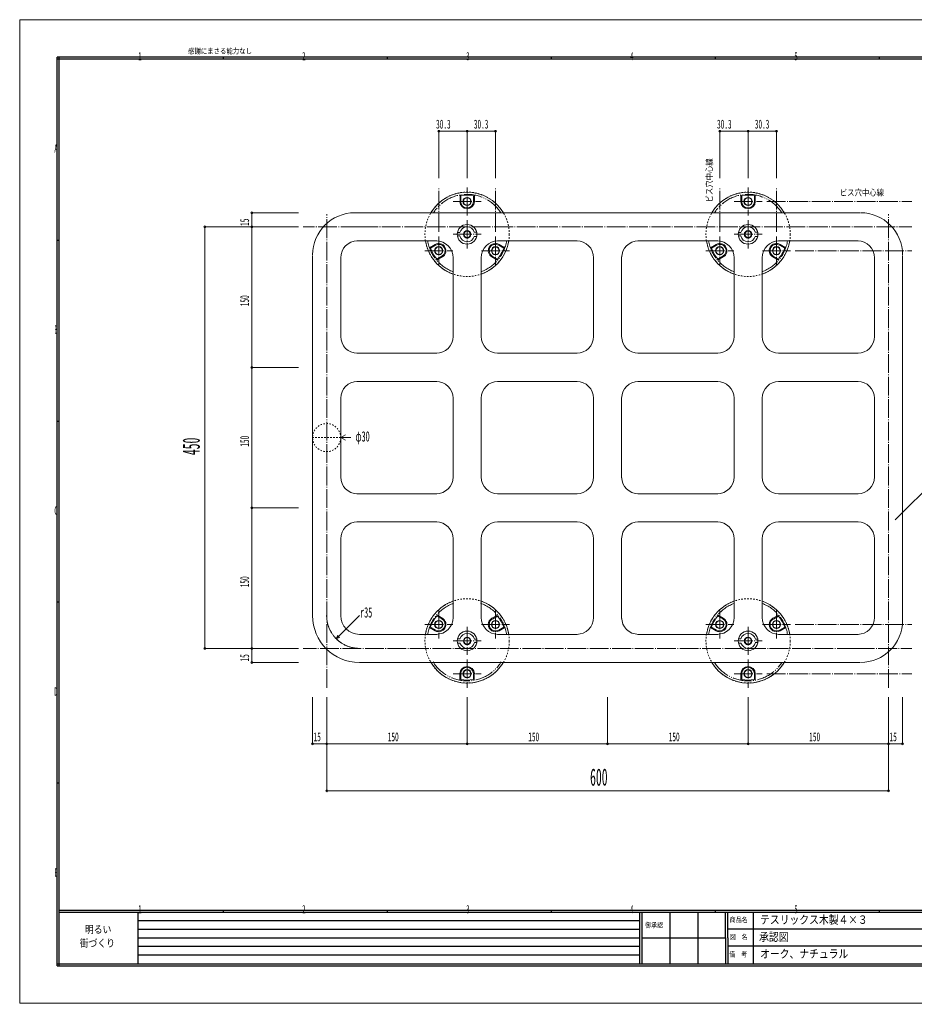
# Model space of a CAD drawing. Units: millimetres, scale not verified. Extents: x -742 to 742, y -525 to 525.
# Drawn here: x -742 to 213, y -525 to 525 of the extents above; entities that cross this region are included whole.
import ezdxf
from ezdxf.enums import TextEntityAlignment as Align

# ---------------------------------------------------------------- set-up
doc = ezdxf.new("R2010")
doc.units = ezdxf.units.MM
doc.header["$LTSCALE"] = 2
for name, pattern in [('USER2', [1.6, 0.8, -0.8]), ('USER3', [12, 10, -0.8, 0.4, -0.8]), ('USER4', [13.2, 10, -0.8, 0.4, -0.8, 0.4, -0.8])]:
    doc.linetypes.add(name, pattern=pattern)
for name, color, linetype, lineweight in [('0-1_1', 4, 'Continuous', 18), ('0-2_4', 1, 'Continuous', 18), ('0-3_5', 3, 'Continuous', 18), ('0-4_50', 2, 'Continuous', 18), ('0-5_100', 3, 'USER3', 18)]:
    doc.layers.add(name, color=color, linetype=linetype, lineweight=lineweight)
doc.layers.add('0-6_150', color=7, linetype='Continuous')
doc.styles.add('ＭＳ ゴシック', font='')
doc.styles.get('ＭＳ ゴシック').set_extended_font_data('MS Gothic')

msp = doc.modelspace()

# ---------------------------------------------------------------- linework, layer by layer
at = {"layer": '0-1_1'}
for p, q in [((-384.127, 318.875), (154.673, 318.875)), ((-382.327, 288.875), (-297.127, 288.875)), ((-232.327, 288.875), (-147.127, 288.875)), ((-82.327, 288.875), (2.873, 288.875)), ((67.673, 288.875), (152.873, 288.875)), ((-429.727, 273.275), (-429.727, -111.125)), ((200.273, 273.275), (200.273, -115.525)), ((-399.727, 271.475), (-399.727, 186.275)), ((-279.727, 186.275), (-279.727, 271.475)), ((-249.727, 186.275), (-249.727, 271.475)), ((-129.727, 186.275), (-129.727, 271.475)), ((-99.727, 186.275), (-99.727, 271.875)), ((20.273, 186.275), (20.273, 271.475)), ((50.273, 186.275), (50.273, 271.475)), ((170.273, 186.275), (170.273, 271.475)), ((-382.327, 168.875), (-297.127, 168.875)), ((-232.327, 168.875), (-147.127, 168.875)), ((-82.327, 168.875), (2.873, 168.875)), ((67.673, 168.875), (152.873, 168.875)), ((67.673, 168.875), (152.873, 168.875)), ((-382.327, 138.875), (-297.127, 138.875)), ((-232.327, 138.875), (-147.127, 138.875)), ((-82.327, 138.875), (2.873, 138.875)), ((67.673, 138.875), (152.873, 138.875)), ((-399.727, 36.275), (-399.727, 121.475)), ((-279.727, 121.475), (-279.727, 36.275)), ((-249.727, 121.475), (-249.727, 36.275)), ((-129.727, 121.475), (-129.727, 36.275)), ((-99.727, 121.475), (-99.727, 35.975)), ((20.273, 121.475), (20.273, 36.275)), ((50.273, 121.475), (50.273, 36.275)), ((170.273, 121.475), (170.273, 36.275)), ((-382.327, 18.875), (-297.127, 18.875)), ((-232.327, 18.875), (-147.127, 18.875)), ((-82.327, 18.875), (2.873, 18.875)), ((67.673, 18.875), (152.873, 18.875)), ((-382.327, -11.125), (-297.127, -11.125)), ((-232.327, -11.125), (-147.127, -11.125)), ((-82.327, -11.125), (2.873, -11.125)), ((67.673, -11.125), (152.873, -11.125)), ((-399.727, -28.525), (-399.727, -111.125)), ((-279.727, -28.525), (-279.727, -113.725)), ((-249.727, -28.525), (-249.727, -113.725)), ((-129.727, -28.525), (-129.727, -113.725)), ((-99.727, -28.525), (-99.727, -114.125)), ((20.273, -28.525), (20.273, -113.725)), ((50.273, -28.525), (50.273, -113.725)), ((170.273, -28.525), (170.273, -113.725)), ((-297.127, -131.125), (-379.727, -131.125)), ((-232.327, -131.125), (-147.127, -131.125)), ((-82.327, -131.125), (2.873, -131.125)), ((67.673, -131.125), (152.873, -131.125)), ((154.673, -161.125), (-379.727, -161.125))]:
    msp.add_line(p, q, dxfattribs=at)
for centre, radius, start, end in [((-384.727, 273.875), 45, 90, 180), ((155.273, 273.875), 45, 0, 90), ((-381.727, 270.875), 18, 90, 180), ((-297.727, 270.875), 18, 0, 90), ((-231.727, 270.875), 18, 90, 180), ((-147.727, 270.875), 18, 0, 90), ((-81.727, 270.875), 18, 90, 180), ((2.273, 270.875), 18, 0, 90), ((68.273, 270.875), 18, 90, 180), ((152.273, 270.875), 18, 0, 90), ((-381.727, 186.875), 18, 180, 270), ((-297.727, 186.875), 18, 270, 0), ((-231.727, 186.875), 18, 180, 270), ((-147.727, 186.875), 18, 270, 0), ((-81.727, 186.875), 18, 180, 270), ((2.273, 186.875), 18, 270, 0), ((68.273, 186.875), 18, 180, 270), ((152.273, 186.875), 18, 270, 0), ((-381.727, 120.875), 18, 90, 180), ((-297.727, 120.875), 18, 0, 90), ((-231.727, 120.875), 18, 90, 180), ((-147.727, 120.875), 18, 0, 90), ((-81.727, 120.875), 18, 90, 180), ((2.273, 120.875), 18, 0, 90), ((68.273, 120.875), 18, 90, 180), ((152.273, 120.875), 18, 0, 90), ((-381.727, 36.875), 18, 180, 270), ((-297.727, 36.875), 18, 270, 0), ((-231.727, 36.875), 18, 180, 270), ((-147.727, 36.875), 18, 270, 0), ((-81.727, 36.875), 18, 180, 270), ((2.273, 36.875), 18, 270, 0), ((68.273, 36.875), 18, 180, 270), ((152.273, 36.875), 18, 270, 0), ((-381.727, -29.125), 18, 90, 180), ((-297.727, -29.125), 18, 0, 90), ((-231.727, -29.125), 18, 90, 180), ((-147.727, -29.125), 18, 0, 90), ((-81.727, -29.125), 18, 90, 180), ((2.273, -29.125), 18, 0, 90), ((68.273, -29.125), 18, 90, 180), ((152.273, -29.125), 18, 0, 90), ((-379.727, -111.125), 50, 180, 270), ((-379.727, -111.125), 20, 180, 270), ((-297.727, -113.125), 18, 270, 0), ((-231.727, -113.125), 18, 180, 270), ((-147.727, -113.125), 18, 270, 0), ((-81.727, -113.125), 18, 180, 270), ((2.273, -113.125), 18, 270, 0), ((68.273, -113.125), 18, 180, 270), ((152.273, -113.125), 18, 270, 0), ((155.273, -116.125), 45, 270, 0)]:
    msp.add_arc(centre, radius, start, end, dxfattribs=at)
at = {"layer": '0-2_4'}
for p, q in [((-275.127, 294.175), (-272.527, 294.175)), ((-275.027, 297.675), (-272.427, 297.675)), ((-254.527, 298.175), (-257.127, 298.175)), ((24.873, 294.175), (27.473, 294.175)), ((24.973, 297.675), (27.573, 297.675)), ((45.473, 298.175), (42.873, 298.175)), ((-254.427, 293.675), (-257.127, 293.675)), ((45.573, 293.675), (42.873, 293.675)), ((-275.027, -135.925), (-272.327, -135.925)), ((-254.327, -136.425), (-256.927, -136.425)), ((27.581, -135.926), (25.006, -135.926)), ((45.673, -136.425), (43.073, -136.425)), ((-274.927, -140.425), (-272.327, -140.425)), ((-254.427, -139.925), (-257.027, -139.925)), ((27.607, -140.414), (25.026, -140.414)), ((45.573, -139.925), (42.973, -139.925))]:
    msp.add_line(p, q, dxfattribs=at)
for centre in [(-264.727, 295.875), (35.273, 295.875), (-264.727, -138.125), (35.273, -138.125)]:
    msp.add_circle(centre, 10.5, dxfattribs=at)
at = {"layer": '0-2_4', "color": 3}
for centre, radius in [((-264.727, 295.875), 4), ((-264.727, 295.875), 3.5), ((35.273, 295.875), 4), ((35.273, 295.875), 3.5), ((-264.727, -138.125), 4), ((-264.727, -138.125), 3.5), ((35.273, -138.125), 4), ((35.273, -138.125), 3.5)]:
    msp.add_circle(centre, radius, dxfattribs=at)
at = {"layer": '0-2_4'}
for centre, start, end in [((-264.727, 295.875), 192.3, 344.05), ((-264.727, 295.875), 16.63, 167.01), ((35.273, 295.875), 192.3, 344.05), ((35.273, 295.875), 16.63, 167.01), ((-264.727, -138.125), 12.3, 164.05), ((35.273, -138.125), 12.3, 164.05), ((-264.727, -138.125), 196.63, 347.01), ((35.273, -138.125), 196.63, 347.01)]:
    msp.add_arc(centre, 8, start, end, dxfattribs=at)
at = {"layer": '0-3_5'}
for p, q in [((-272.327, 337.875), (-272.327, 330.875)), ((-271.427, 330.875), (-271.427, 337.175)), ((-257.927, 330.875), (-257.927, 337.075)), ((-257.027, 337.875), (-257.027, 330.875)), ((27.673, 337.875), (27.673, 330.875)), ((28.573, 330.875), (28.573, 337.175)), ((42.073, 330.875), (42.073, 337.075)), ((42.973, 337.875), (42.973, 330.875)), ((-304.927, 281.575), (-298.927, 285.075)), ((-298.427, 284.275), (-303.827, 281.175)), ((-231.027, 284.175), (-225.627, 281.075)), ((-224.527, 281.475), (-230.627, 284.975)), ((-4.927, 281.575), (1.073, 285.075)), ((1.573, 284.275), (-3.827, 281.175)), ((68.973, 284.175), (74.373, 281.075)), ((75.473, 281.475), (69.373, 284.975)), ((-297.327, 268.275), (-291.227, 271.775)), ((-291.727, 272.575), (-297.127, 269.375)), ((-232.227, 268.175), (-238.227, 271.675)), ((-237.827, 272.475), (-232.427, 269.375)), ((2.673, 268.275), (8.773, 271.775)), ((8.273, 272.575), (2.873, 269.375)), ((67.773, 268.175), (61.773, 271.675)), ((62.173, 272.475), (67.573, 269.375)), ((-297.227, -110.425), (-291.227, -113.925)), ((-291.627, -114.725), (-297.027, -111.625)), ((-232.127, -110.525), (-238.227, -114.025)), ((-237.727, -114.825), (-232.327, -111.625)), ((2.773, -110.425), (8.773, -113.925)), ((8.373, -114.725), (2.973, -111.625)), ((67.873, -110.525), (61.773, -114.025)), ((62.273, -114.825), (67.673, -111.625)), ((-304.927, -123.725), (-298.827, -127.225)), ((-298.427, -126.425), (-303.827, -123.325)), ((-231.027, -126.525), (-225.627, -123.425)), ((-224.527, -123.825), (-230.527, -127.325)), ((-4.927, -123.725), (1.173, -127.225)), ((1.573, -126.425), (-3.827, -123.325)), ((68.973, -126.525), (74.373, -123.425)), ((75.473, -123.825), (69.473, -127.325)), ((-272.427, -180.125), (-272.427, -173.125)), ((-271.527, -173.125), (-271.527, -179.325)), ((-258.027, -173.125), (-258.027, -179.425)), ((-257.127, -180.125), (-257.127, -173.125)), ((27.573, -180.125), (27.573, -173.125)), ((28.473, -173.125), (28.473, -179.325)), ((41.973, -173.125), (41.973, -179.425)), ((42.873, -180.125), (42.873, -173.125))]:
    msp.add_line(p, q, dxfattribs=at)
at = {"layer": '0-3_5', "color": 2, "linetype": 'USER2'}
for centre in [(-264.727, 295.875), (35.273, 295.875), (-264.727, -138.125), (35.273, -138.125)]:
    msp.add_circle(centre, 45, dxfattribs=at)
at = {"layer": '0-3_5'}
for centre, radius in [((-264.727, 330.875), 4.4), ((-264.727, 330.875), 4), ((35.273, 330.875), 4.4), ((35.273, 330.875), 4), ((-295.027, 278.375), 4.4), ((-295.027, 278.375), 4), ((-234.427, 278.375), 4.4), ((-234.427, 278.375), 4), ((4.973, 278.375), 4.4), ((4.973, 278.375), 4), ((65.573, 278.375), 4.4), ((65.573, 278.375), 4), ((-295.027, -120.625), 4.4), ((-295.027, -120.625), 4), ((-234.427, -120.625), 4.4), ((-234.427, -120.625), 4), ((4.973, -120.625), 4.4), ((4.973, -120.625), 4), ((65.573, -120.625), 4.4), ((65.573, -120.625), 4), ((-264.727, -173.125), 4.4), ((-264.727, -173.125), 4), ((35.273, -173.125), 4.4), ((35.273, -173.125), 4)]:
    msp.add_circle(centre, radius, dxfattribs=at)
at = {"layer": '0-3_5', "color": 6}
for centre, start, end in [((-264.727, 295.875), 30.73787, 149.26213), ((35.273, 295.875), 30.73787, 149.26213), ((-264.727, 295.875), 188.94902, 250.52878), ((-264.727, 295.875), 289.47122, 351.05098), ((35.273, 295.875), 188.94902, 250.52878), ((35.273, 295.875), 289.47122, 351.05098), ((-264.727, -138.125), 108.68, 171.82), ((-264.727, -138.125), 8.18, 71.32), ((35.273, -138.125), 109.47122, 171.05098), ((35.273, -138.125), 8.94902, 70.52878), ((-264.727, -138.125), 209.87, 330.13), ((35.273, -138.125), 210.73787, 329.26213)]:
    msp.add_arc(centre, 45, start, end, dxfattribs=at)
at = {"layer": '0-3_5', "color": 2, "linetype": 'USER4'}
for centre, start, end in [((-264.727, 295.875), 32.59122, 147.40878), ((35.273, 295.875), 32.59122, 147.40878), ((-264.727, 295.875), 189.43534, 249.43388), ((-264.727, 295.875), 290.56612, 350.56466), ((35.273, 295.875), 189.43534, 249.43388), ((35.273, 295.875), 290.56612, 350.56466), ((-264.727, -138.125), 109.71, 171.38), ((-264.727, -138.125), 8.62, 70.29), ((35.273, -138.125), 110.56612, 170.56466), ((35.273, -138.125), 9.43534, 69.43388), ((-264.727, -138.125), 211.61, 328.39), ((35.273, -138.125), 212.59122, 327.40878)]:
    msp.add_arc(centre, 42.7, start, end, dxfattribs=at)
at = {"layer": '0-3_5'}
for centre, radius, start, end in [((-264.727, 295.875), 41.8, 80.63, 99.02), ((35.273, 295.875), 41.8, 80.63, 99.02), ((-264.727, 330.875), 7.7, 180, 0), ((-264.727, 330.875), 6.8, 180, 0), ((35.273, 330.875), 7.7, 180, 0), ((35.273, 330.875), 6.8, 180, 0), ((-295.027, 278.375), 7.7, 300, 120), ((-295.027, 278.375), 6.8, 300, 120), ((-234.427, 278.375), 7.7, 60, 240), ((-234.427, 278.375), 6.8, 60, 240), ((4.973, 278.375), 7.7, 300, 120), ((4.973, 278.375), 6.8, 300, 120), ((65.573, 278.375), 7.7, 60, 240), ((65.573, 278.375), 6.8, 60, 240), ((-264.727, 295.875), 41.8, 200.63, 219.02), ((-264.727, 295.875), 41.8, 320.63, 339.02), ((35.273, 295.875), 41.8, 200.63, 219.02), ((35.273, 295.875), 41.8, 320.63, 339.02), ((-264.727, -138.125), 41.8, 140.63, 159.02), ((-295.027, -120.625), 7.7, 240, 60), ((-295.027, -120.625), 6.8, 240, 60), ((-234.427, -120.625), 7.7, 120, 300), ((-234.427, -120.625), 6.8, 120, 300), ((-264.727, -138.125), 41.8, 20.63, 39.02), ((35.273, -138.125), 41.8, 140.63, 159.02), ((4.973, -120.625), 7.7, 240, 60), ((4.973, -120.625), 6.8, 240, 60), ((65.573, -120.625), 7.7, 120, 300), ((65.573, -120.625), 6.8, 120, 300), ((35.273, -138.125), 41.8, 20.63, 39.02), ((-264.727, -173.125), 7.7, 0, 180), ((-264.727, -173.125), 6.8, 0, 180), ((35.273, -173.125), 7.7, 0, 180), ((35.273, -173.125), 6.8, 0, 180), ((-264.727, -138.125), 41.8, 260.63, 279.02), ((35.273, -138.125), 41.8, 260.63, 279.02)]:
    msp.add_arc(centre, radius, start, end, dxfattribs=at)
at = {"layer": '0-4_50'}
for p, q in [((-295.027, 405.875), (-295.027, 355.875)), ((-264.727, 405.875), (-264.727, 355.875)), ((-234.427, 405.875), (-234.427, 355.875)), ((4.973, 405.875), (4.973, 355.875)), ((35.273, 405.875), (35.273, 355.875)), ((65.573, 405.875), (65.573, 355.875)), ((-494.727, 318.875), (-444.727, 318.875)), ((-494.727, 303.875), (-494.727, 318.875)), ((-544.727, 303.875), (-444.727, 303.875)), ((-544.727, 303.875), (-544.727, -146.125)), ((-494.727, 153.875), (-494.727, 303.875)), ((-494.727, 153.875), (-444.727, 153.875)), ((-494.727, 3.875), (-494.727, 153.875)), ((-494.727, 3.875), (-444.727, 3.875)), ((-494.727, -146.125), (-494.727, 3.875)), ((-544.727, -146.125), (-444.727, -146.125)), ((-494.727, -161.125), (-494.727, -146.125)), ((-494.727, -161.125), (-444.727, -161.125)), ((-429.727, -248.125), (-429.727, -198.125)), ((-414.703, -298.125), (-414.703, -198.125)), ((-264.727, -248.125), (-264.727, -198.125)), ((-114.704, -248.125), (-114.704, -198.125)), ((35.273, -248.125), (35.273, -198.125)), ((185.273, -298.125), (185.273, -198.125)), ((200.273, -248.125), (200.273, -198.125)), ((-429.727, -248.125), (-414.703, -248.125)), ((-414.703, -248.125), (-264.727, -248.125)), ((35.273, -248.125), (185.273, -248.125)), ((185.273, -248.125), (200.273, -248.125)), ((-414.703, -298.125), (185.273, -298.125))]:
    msp.add_line(p, q, dxfattribs=at)
at = {"layer": '0-4_50', "color": 5, "linetype": 'USER2'}
msp.add_line((-399.727, 78.875), (-429.727, 78.875), dxfattribs=at)
at = {"layer": '0-4_50', "color": 3}
for q in [(-394.727, 81.762), (-388.961, 78.875), (-394.727, 75.989)]:
    msp.add_line((-399.727, 78.875), q, dxfattribs=at)
at = {"layer": '0-4_50', "color": 5}
for p, q in [((-404.476, -135.873), (-379.727, -111.125)), ((-402.819, -131.873), (-404.476, -135.873)), ((-400.476, -134.216), (-404.476, -135.873))]:
    msp.add_line(p, q, dxfattribs=at)
at = {"layer": '0-4_50'}
for points in [[(-295.027, 405.875), (-264.727, 405.875), (-234.427, 405.875)], [(4.973, 405.875), (35.273, 405.875), (65.573, 405.875)], [(-264.727, -248.125), (-114.704, -248.125), (35.273, -248.125)]]:
    msp.add_lwpolyline(points, dxfattribs=at)
for centre in [(-295.027, 405.875), (-264.727, 405.875), (-234.427, 405.875), (4.973, 405.875), (35.273, 405.875), (65.573, 405.875), (-494.727, 318.875), (-544.727, 303.875), (-494.727, 303.875), (-494.727, 153.875), (-494.727, 3.875), (-544.727, -146.125), (-494.727, -146.125), (-494.727, -161.125), (-429.727, -248.125), (-414.703, -248.125), (-264.727, -248.125), (-114.704, -248.125), (35.273, -248.125), (185.273, -248.125), (200.273, -248.125), (-414.703, -298.125), (185.273, -298.125)]:
    msp.add_circle(centre, 1, dxfattribs=at)
at = {"layer": '0-4_50', "color": 5, "linetype": 'USER2'}
msp.add_circle((-414.727, 78.875), 15, dxfattribs=at)
at = {"layer": '0-5_100', "linetype": 'Continuous'}
for p, q in [((-742.5, 525), (742.5, 525)), ((-742.5, -525), (-742.5, 525)), ((267.742, 66.211), (192.468, -9.063))]:
    msp.add_line(p, q, dxfattribs=at)
at = {"layer": '0-5_100'}
for p, q in [((-295.027, 298.375), (-295.027, 345.875)), ((-264.727, 315.875), (-264.727, 345.875)), ((-234.427, 298.375), (-234.427, 345.875)), ((4.973, 298.375), (4.973, 345.875)), ((35.273, 345.875), (35.273, 315.875)), ((65.573, 298.375), (65.573, 345.875)), ((-279.727, 330.875), (-249.727, 330.875)), ((20.273, 330.875), (50.273, 330.875)), ((55.273, 330.875), (210.273, 330.875)), ((-414.703, -188.125), (-414.703, 317.417)), ((185.273, -188.125), (185.273, 317.417)), ((-264.727, 310.875), (-264.727, 280.875)), ((35.273, 310.875), (35.273, 280.875)), ((-379.727, 303.875), (-439.727, 303.875)), ((-379.727, 303.875), (210.273, 303.875)), ((-279.727, 295.875), (-249.727, 295.875)), ((20.273, 295.875), (50.273, 295.875)), ((-295.027, 293.375), (-295.027, 263.375)), ((-234.427, 293.375), (-234.427, 263.375)), ((4.973, 293.375), (4.973, 263.375)), ((65.573, 293.375), (65.573, 263.375)), ((-310.027, 278.375), (-280.027, 278.375)), ((-249.427, 278.375), (-219.427, 278.375)), ((-10.027, 278.375), (19.973, 278.375)), ((50.573, 278.375), (80.573, 278.375)), ((85.573, 278.375), (210.273, 278.375)), ((-295.027, -105.625), (-295.027, -135.625)), ((-234.427, -105.625), (-234.427, -135.625)), ((4.973, -105.625), (4.973, -135.625)), ((65.573, -105.625), (65.573, -135.625)), ((-310.027, -120.625), (-280.027, -120.625)), ((-264.727, -123.125), (-264.727, -153.125)), ((-249.427, -120.625), (-219.427, -120.625)), ((-10.027, -120.625), (19.973, -120.625)), ((35.273, -123.125), (35.273, -153.125)), ((50.573, -120.625), (80.573, -120.625)), ((85.573, -120.625), (210.273, -120.625)), ((150.273, -146.125), (-439.727, -146.125)), ((-279.727, -138.125), (-249.727, -138.125)), ((20.273, -138.125), (50.273, -138.125)), ((150.273, -146.125), (210.273, -146.125)), ((-264.727, -158.125), (-264.727, -188.125)), ((35.273, -158.125), (35.273, -188.125)), ((-279.727, -173.125), (-249.727, -173.125)), ((20.273, -173.125), (50.273, -173.125)), ((55.273, -173.125), (210.273, -173.125))]:
    msp.add_line(p, q, dxfattribs=at)
at = {"layer": '0-5_100', "linetype": 'Continuous'}
msp.add_lwpolyline([(742.5, 525), (742.5, -525), (-742.5, -525)], dxfattribs=at)
at = {"layer": '0-5_100'}
for start, end in [(180, 270.68), (182.14, 270)]:
    msp.add_arc((-379.727, -111.125), 35, start, end, dxfattribs=at)
at = {"layer": '0-6_150'}
for p, q in [((702.5, 485), (-702.5, 485)), ((-702.5, -485), (-702.5, 485)), ((702.5, 483), (-702.5, 483)), ((-700.5, -485), (-700.5, 485)), ((-525.375, 485), (-525.375, 483)), ((-350.25, 485), (-350.25, 483)), ((-175.125, 485), (-175.125, 483)), ((0, 485), (0, 483)), ((175.125, 485), (175.125, 483)), ((-702.5, 289.8), (-700.5, 289.8)), ((-702.5, 96.6), (-700.5, 96.6)), ((-702.5, -96.6), (-700.5, -96.6)), ((-702.5, -289.8), (-700.5, -289.8)), ((-700.5, -425.564), (700.5, -425.564)), ((-700.5, -427.564), (700.5, -427.564)), ((-615.807, -483), (-615.807, -427.564)), ((-525.375, -425.564), (-525.375, -427.564)), ((-350.25, -425.564), (-350.25, -427.564)), ((-175.125, -425.564), (-175.125, -427.564)), ((-80.52, -427.564), (-80.52, -483)), ((-78.163, -427.564), (-78.163, -483)), ((-48.267, -427.564), (-48.267, -483)), ((-18.37, -427.564), (-18.37, -483)), ((0, -425.564), (0, -427.564)), ((11.155, -454.979), (11.155, -427.564)), ((13.512, -454.979), (13.512, -427.564)), ((40.555, -427.564), (40.555, -483)), ((175.125, -425.564), (175.125, -427.564)), ((-615.807, -436.744), (-80.52, -436.744)), ((-615.807, -445.799), (-80.52, -445.799)), ((259.384, -445.799), (13.512, -445.799)), ((-615.807, -454.979), (-80.52, -454.979)), ((-78.163, -454.979), (11.155, -454.979)), ((11.155, -454.979), (11.155, -483)), ((13.512, -454.979), (13.512, -483)), ((-615.807, -464.159), (-80.52, -464.159)), ((259.384, -464.159), (13.512, -464.159)), ((-702.5, -483), (702.5, -483)), ((-615.807, -473.339), (-80.52, -473.339)), ((-702.5, -485), (702.5, -485))]:
    msp.add_line(p, q, dxfattribs=at)

# ---------------------------------------------------------------- texts
at = {"layer": '0-4_50', "color": 7, "style": 'ＭＳ ゴシック'}
for s, height, width, p in [('30.3', 9.531, 0.5, (-297.877, 405.875)), ('30.3', 9.531, 0.5, (-257.577, 405.875)), ('30.3', 9.531, 0.5, (2.123, 405.875)), ('30.3', 9.531, 0.5, (42.423, 405.875)), ('φ30', 11, 0.55, (-383.961, 71.375)), ('r35', 11, 0.5, (-378.927, -116.468)), ('15', 9.531, 0.5, (-428.715, -248.125)), ('150', 9.531, 0.5, (-349.465, -248.125)), ('150', 9.531, 0.5, (-199.466, -248.125)), ('150', 9.531, 0.5, (-49.466, -248.125)), ('150', 9.531, 0.5, (100.523, -248.125)), ('15', 9.531, 0.5, (186.273, -248.125)), ('600', 18.33, 0.5, (-133.465, -298.125))]:
    msp.add_text(s, height=height, dxfattribs=dict(at, width=width)).set_placement(p, align=Align.BOTTOM_LEFT)
at = {"layer": '0-4_50', "color": 7, "style": 'ＭＳ ゴシック', "width": 0.5}
for s, height, p in [('15', 9.531, (-494.727, 304.875)), ('150', 9.531, (-494.727, 219.125)), ('450', 18.33, (-544.727, 60.125)), ('150', 9.531, (-494.727, 69.125)), ('150', 9.531, (-494.727, -80.875)), ('15', 9.531, (-494.727, -160.125))]:
    msp.add_text(s, height=height, rotation=90, dxfattribs=at).set_placement(p, align=Align.BOTTOM_LEFT)
at = {"layer": '0-5_100', "color": 7, "style": 'ＭＳ ゴシック', "width": 0.85}
msp.add_text('ビス穴中心線', height=6.598, rotation=90, dxfattribs=at).set_placement((-0.772, 329.861), align=Align.BOTTOM_LEFT)
msp.add_text('ビス穴中心線', height=6.598, dxfattribs=at).set_placement((133.24, 335.14), align=Align.BOTTOM_LEFT)
at = {"layer": '0-6_150', "style": 'ＭＳ ゴシック'}
for s, height, width, p in [('感謝にまさる能力なし', 5.73, 0.85, (-562.713, 486.861)), ('1', 8.798, 0.5, (-615.937, 479)), ('2', 8.798, 0.5, (-440.812, 479)), ('3', 8.798, 0.5, (-265.687, 479)), ('4', 8.798, 0.5, (-90.562, 479)), ('5', 8.798, 0.5, (84.563, 479)), ('A', 8.798, 0.5, (-705.5, 380.4)), ('B', 8.798, 0.5, (-705.5, 187.2)), ('C', 8.798, 0.5, (-705.5, -6)), ('D', 8.798, 0.5, (-705.5, -199.2)), ('E', 8.798, 0.5, (-705.5, -392.4)), ('1', 8.798, 0.5, (-615.937, -431.564)), ('2', 8.798, 0.5, (-440.812, -431.564)), ('3', 8.798, 0.5, (-265.687, -431.564)), ('4', 8.798, 0.5, (-90.562, -431.564)), ('テスリックス木製４×３', 8.798, 0.85, (48.044, -442.802)), ('5', 8.798, 0.5, (84.563, -431.564)), ('御承認', 5.366, 0.85, (-74.628, -445.799)), ('商品名', 5.366, 0.85, (15.683, -440.031)), ('明るい', 7.912, 0.85, (-672.81, -452.498)), ('図\u3000名', 5.366, 0.85, (15.683, -458.515)), ('承認図', 8.798, 0.85, (47.03, -461.177)), ('街づくり', 7.912, 0.85, (-678.33, -467.136)), ('備\u3000考', 5.366, 0.85, (15.225, -477.022)), ('オーク、ナチュラル', 8.798, 0.85, (48.044, -479.257))]:
    msp.add_text(s, height=height, dxfattribs=dict(at, width=width)).set_placement(p, align=Align.BOTTOM_LEFT)

doc.saveas('drawing.dxf')
